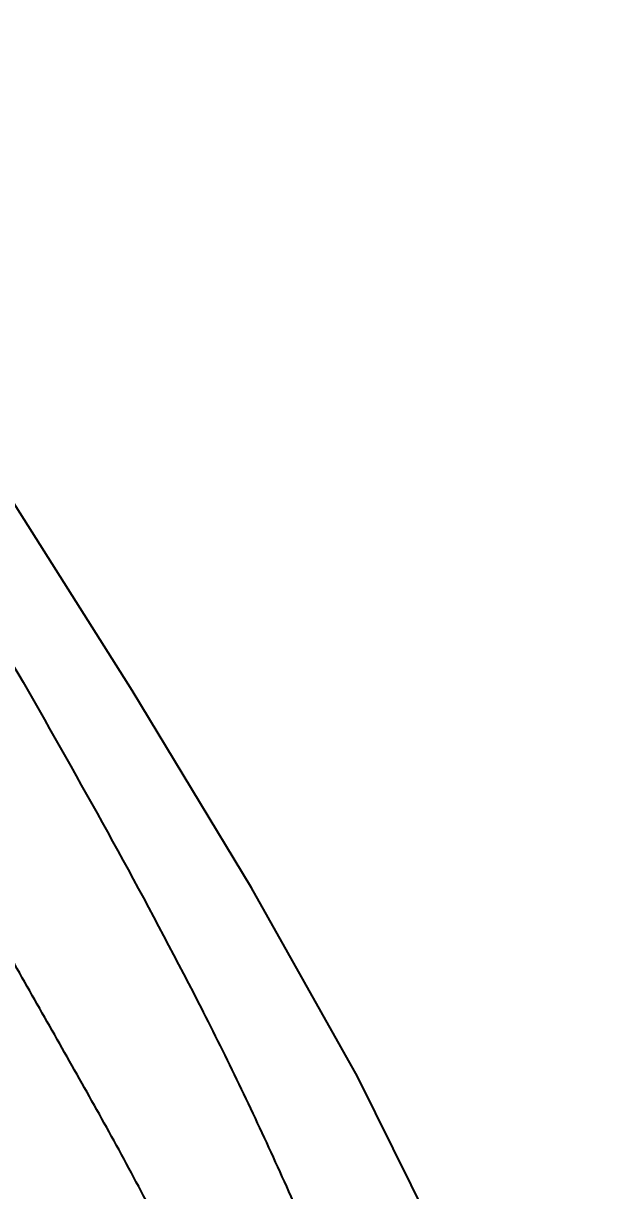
# Model space of a CAD drawing. Header units: millimetres. Extents: x 3631 to 3841, y 294 to 591.
# Drawn here: x 3698.15 to 3717.78, y 493.54 to 533.49 of the extents above; entities that cross this region are included whole.
import ezdxf

# ---------------------------------------------------------------- set-up
doc = ezdxf.new("R2010")
doc.units = ezdxf.units.MM
doc.header["$LTSCALE"] = 0.1
doc.layers.add('DIM', color=3, linetype='Continuous')
doc.styles.get("Standard").update_dxf_attribs({"font": 'arial.ttf'})
doc.dimstyles.new('ISO-25', dxfattribs={"dimtxt": 2.5, "dimasz": 2.5, "dimexe": 1.25, "dimexo": 0.625, "dimtad": 1, "dimlfac": 1.333333, "dimtxsty": 'Standard', "dimcen": 2.5, "dimadec": 0, "dimazin": 0, "dimtfac": 1, "dimtmove": 0, "dimatfit": 3, "dimfxl": 0, "dimarcsym": 0})

# ---------------------------------------------------------------- blocks, each defined once
blk = doc.blocks.new('*D76')
at = {"layer": 'Defpoints', "color": 0}
for p in [(3674.018, 520.889), (3707.156, 490.294), (3701.06, 488.102), (3692.287, 477.853), (3707.156, 369.842)]:
    blk.add_point(p, dxfattribs=at)
at = {"layer": 'DIM', "color": 0, "lineweight": -2}
blk.add_arc((3707.156, 442.825), 45.686, 93.1357, 109.8649, dxfattribs=at)
at = {"layer": 'DIM', "color": 0}
for points in [[(3704.645, 488.859), (3704.668, 488.026), (3707.156, 488.511)], [(3691.784, 485.404), (3691.479, 486.18), (3689.304, 484.879)]]:
    blk.add_solid(points, dxfattribs=at)
at = {"layer": 'DIM', "color": 0, "insert": (3697.668, 489.458), "char_height": 2.5, "attachment_point": 5, "rotation": 11.5003}
blk.add_mtext('23°', dxfattribs=at)

msp = doc.modelspace()

# ---------------------------------------------------------------- linework, layer by layer
at = {"color": 7, "linetype": 'Continuous'}
msp.add_lwpolyline([(3717.7805, 383.7876), (3717.0169, 396.4177), (3716.4136, 408.0085), (3716.0206, 418.5208), (3715.7988, 428.1466), (3715.7055, 437.0164), (3715.7305, 445.2463), (3715.879, 452.9351), (3716.1607, 460.1134), (3716.5556, 466.822), (3716.8609, 473.1337), (3716.4887, 479.2401), (3715.0274, 485.2587), (3712.6505, 491.2726), (3709.5892, 497.4546), (3705.9649, 503.9032), (3701.8774, 510.6636), (3697.3504, 517.8175), (3692.3451, 525.4645), (3686.9695, 533.4926)], dxfattribs=at)
for points, knots in [([(3686.3644, 530.4483), (3687.408, 528.7891), (3689.4848, 525.4639), (3692.548, 520.444), (3695.5624, 515.3946), (3698.5133, 510.3079), (3701.4028, 505.1859), (3703.7102, 500.8619), (3705.461, 497.3541), (3706.7078, 494.6912), (3707.9051, 492.006), (3708.6788, 490.2049), (3709.0526, 489.2992)], [0, 0, 0, 0, 0.1250035, 0.2500071, 0.3750109, 0.5000146, 0.625018, 0.7500179, 0.8125154, 0.8750077, 0.9375109, 1, 1, 1, 1]), ([(3705.1897, 487.2619), (3704.7874, 488.2114), (3703.9483, 490.0482), (3702.6257, 492.7059), (3701.2763, 495.2296), (3699.9062, 497.6661), (3698.5388, 500.078), (3696.7122, 503.309), (3694.403, 507.3564), (3691.5853, 512.1973), (3687.7642, 518.5931), (3684.8452, 523.3496), (3682.9004, 526.5119)], [0, 0, 0, 0, 0.0684987, 0.1340865, 0.1971674, 0.2585739, 0.3197659, 0.3813341, 0.5051202, 0.6292944, 0.7533997, 1, 1, 1, 1])]:
    msp.add_open_spline(points, degree=3, knots=knots, dxfattribs=at)

# ---------------------------------------------------------------- dimensions: what is measured, and where the dimension line sits
at = {"layer": 'DIM'}
dim = msp.add_angular_dim_2l(base=(3701.0605, 488.1023), line1=((3707.1555, 369.8425), (3707.1555, 490.2939)), line2=((3692.2867, 477.8526), (3674.0183, 520.889)), dimstyle='ISO-25', dxfattribs=at)
dim.commit()
dim.dimension.update_dxf_attribs({"geometry": '*D76', "text_midpoint": (3697.6677, 489.4576)})

doc.saveas('drawing.dxf')
